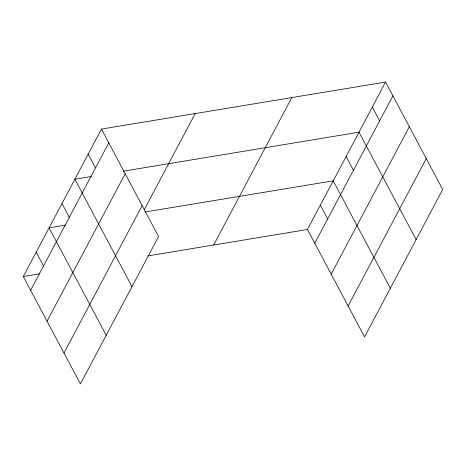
<?xml version="1.0" encoding="UTF-8"?>
<svg xmlns="http://www.w3.org/2000/svg" width="466" height="466" viewBox="0 0 466 466"><rect width="100%" height="100%" fill="white"/><g stroke="black" fill="none" stroke-linecap="round" stroke-linejoin="round"><path stroke-width="0.7" d="M101.442 129.088L158.562 236.507L80.42 383.937L23.3 276.513L101.442 129.088L385.58 82.063L442.7 189.487L364.558 336.912L307.438 229.493L385.58 82.063M30.628 290.289L108.77 142.864M47.054 321.196L125.197 173.766M63.988 353.036L142.13 205.605M144.21 209.787L195.207 113.57M213.673 245.011L291.815 97.58M314.766 243.269L392.908 95.839M331.198 274.171L409.34 126.74M348.125 306.011L426.268 158.58M91.214 176.509L74.875 179.212L131.989 286.637M123.175 171.22L359.012 132.187L416.132 239.611M65.426 225.16L49.087 227.862L106.207 335.287M145.002 211.989L333.225 180.837L390.345 288.262M23.3 276.513L39.639 273.81M147.839 255.904L307.438 229.493M372.299 107.128L379.621 120.904M346.122 156.512L353.444 170.294M320.334 205.168L327.656 218.944M88.156 154.147L95.483 167.923M61.978 203.537L69.306 217.313M36.191 252.188L43.519 265.964"/></g></svg>
